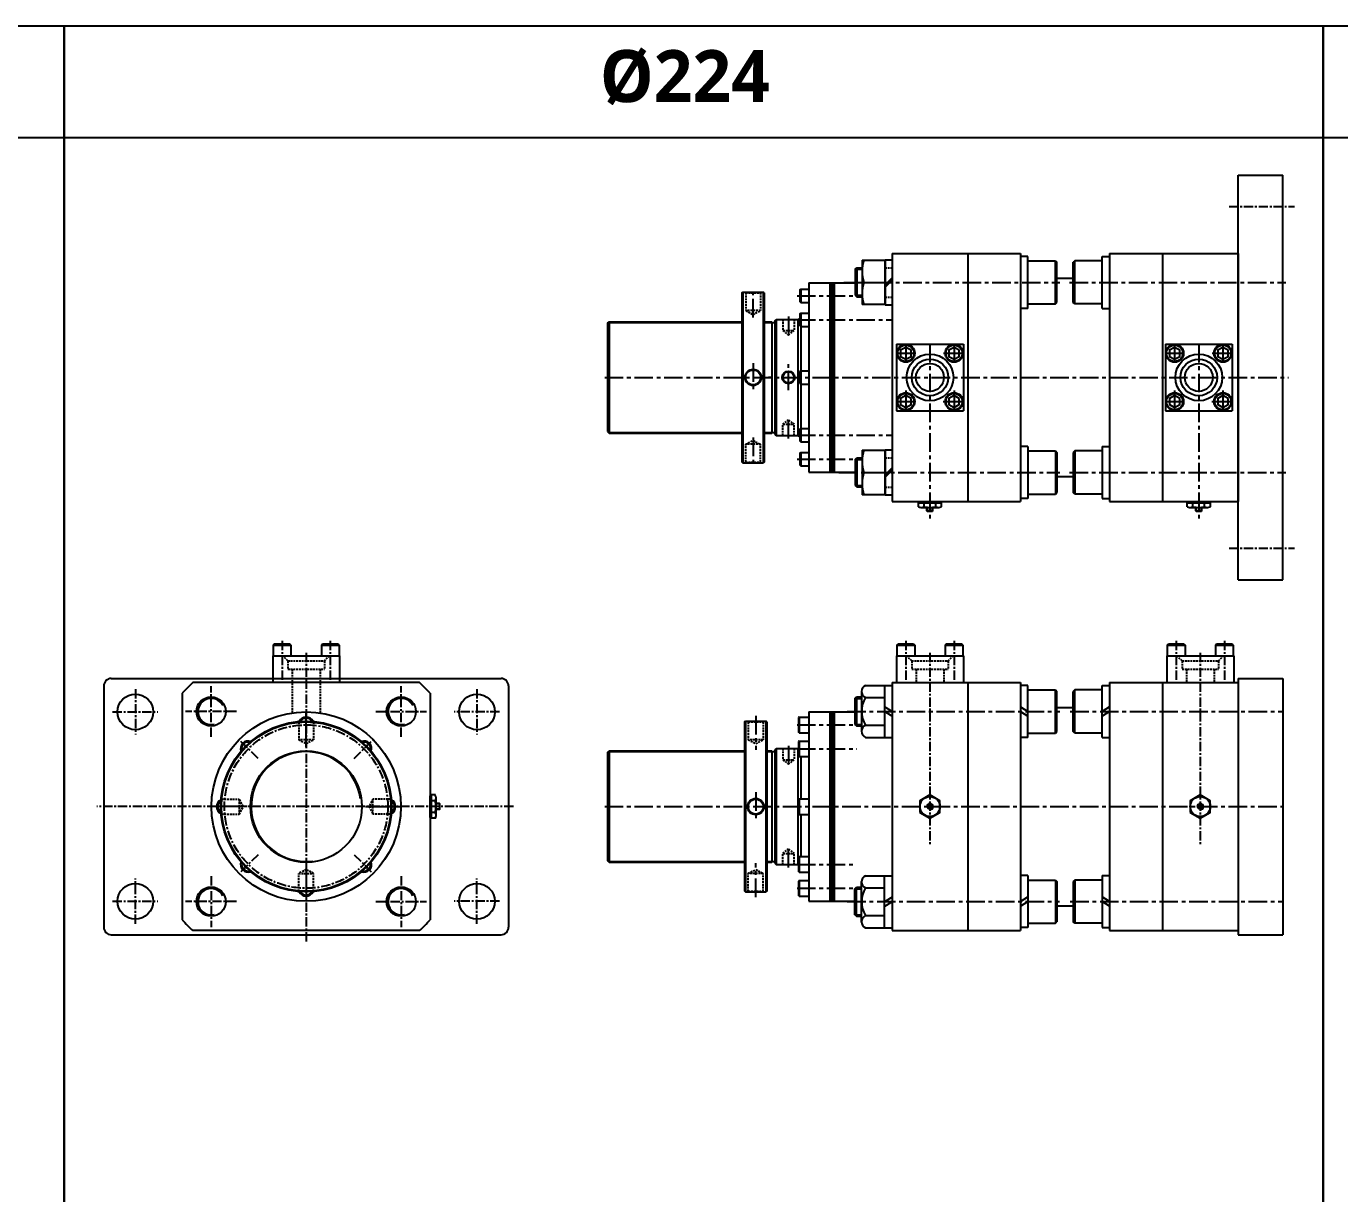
# Model space of a CAD drawing. Extents: x -819 to 9283, y 0 to 5329.
# Drawn here: x 5672 to 7441, y 1592 to 3164 of the extents above; entities that cross this region are included whole.
import ezdxf

# ---------------------------------------------------------------- set-up
doc = ezdxf.new("R2010")
doc.units = 0
doc.header["$LTSCALE"] = 10
doc.header["$MEASUREMENT"] = 0
for name, pattern in [('CENTER', [2, 1.25, -0.25, 0.25, -0.25]), ('CENTERX2', [4, 2.5, -0.5, 0.5, -0.5]), ('HIDDEN', [0.375, 0.25, -0.125]), ('HIDDENX2', [0.75, 0.5, -0.25])]:
    doc.linetypes.add(name, pattern=pattern)
doc.layers.get('0').update_dxf_attribs({"linetype": 'CONTINUOUS'})
for name, color, linetype in [('CEN', 1, 'CENTERX2'), ('DIM', 2, 'CONTINUOUS'), ('HID', 2, 'HIDDENX2'), ('HL', 2, 'HIDDEN'), ('ML', 7, 'CONTINUOUS')]:
    doc.layers.add(name, color=color, linetype=linetype)
doc.styles.add('문자', font='romans.shx')

msp = doc.modelspace()

# ---------------------------------------------------------------- linework, layer by layer
for p, q in [((9283.2, 3163.8), (0, 3163.8)), ((5723.4, 0), (5723.4, 3163.8)), ((5723.4, 3163.8), (5723.4, 0)), ((7418.8, 0), (7418.8, 3163.8)), ((7418.8, 3163.8), (7418.8, 0)), ((9283.2, 3013.8), (0, 3013.8)), ((6797.6, 2849), (6797.6, 2789)), ((6797.6, 2849), (6828.6, 2849)), ((6828.6, 2788.5), (6828.6, 2849.4)), ((6828.6, 2849.4), (6838.1, 2849.4)), ((6828.6, 2849), (6828.6, 2789)), ((6838.1, 2849.4), (6838.1, 2788.5)), ((6800.3, 2819), (6828.6, 2819)), ((6828.6, 2815.8), (6838.1, 2825.3)), ((6828.6, 2812.6), (6838.1, 2822.1)), ((6828.6, 2789), (6797.6, 2789)), ((6838.1, 2788.5), (6828.6, 2788.5)), ((6797.6, 2593), (6797.6, 2533)), ((6797.6, 2593), (6828.6, 2593)), ((6828.6, 2532.5), (6828.6, 2593.4)), ((6828.6, 2593.4), (6838.1, 2593.4)), ((6828.6, 2593), (6828.6, 2533)), ((6838.1, 2593.4), (6838.1, 2532.5)), ((6828.6, 2559.8), (6838.1, 2569.3)), ((6828.6, 2556.6), (6838.1, 2566.1)), ((6800.3, 2563), (6828.6, 2563)), ((6828.6, 2533), (6797.6, 2533)), ((6838.1, 2532.5), (6828.6, 2532.5))]:
    msp.add_line(p, q)
at = {"color": 7, "linetype": 'Continuous'}
for p, q in [((6873.5, 2516.9), (6873.5, 2522)), ((6873.5, 2522), (6879.9, 2522)), ((6874.5, 2522), (6874.5, 2524)), ((6874.5, 2524), (6903.7, 2524)), ((6876.7, 2516), (6901.5, 2516)), ((6879.9, 2522), (6904.7, 2522)), ((6881.3, 2516.9), (6881.3, 2522)), ((6885.1, 2516.2), (6885.1, 2516.2)), ((6885.1, 2511.5), (6885.1, 2516)), ((6893.1, 2511.5), (6893.1, 2516)), ((6896.9, 2516.9), (6896.9, 2522)), ((6903.7, 2522), (6903.7, 2524)), ((6904.7, 2516.9), (6904.7, 2522)), ((7235.5, 2516.9), (7235.5, 2522)), ((7235.5, 2522), (7241.9, 2522)), ((7236.5, 2522), (7236.5, 2524)), ((7236.5, 2524), (7265.7, 2524)), ((7238.7, 2516), (7263.5, 2516)), ((7241.9, 2522), (7266.7, 2522)), ((7243.3, 2516.9), (7243.3, 2522)), ((7247.1, 2516.2), (7247.1, 2516.2)), ((7247.1, 2511.5), (7247.1, 2516)), ((7255.1, 2511.5), (7255.1, 2516)), ((7258.9, 2516.9), (7258.9, 2522)), ((7265.7, 2522), (7265.7, 2524)), ((7266.7, 2516.9), (7266.7, 2522)), ((6885.1, 2511.5), (6885.6, 2511)), ((6893.1, 2511.5), (6885.1, 2511.5)), ((6885.6, 2511), (6892.6, 2511)), ((6893.1, 2511.5), (6892.6, 2511)), ((7247.1, 2511.5), (7247.6, 2511)), ((7255.1, 2511.5), (7247.1, 2511.5)), ((7247.6, 2511), (7254.6, 2511)), ((7255.1, 2511.5), (7254.6, 2511)), ((6216.1, 2098.6), (6216.1, 2127.8)), ((6218.1, 2127.8), (6216.1, 2127.8)), ((6223.1, 2128.8), (6218.1, 2128.8)), ((6218.1, 2104), (6218.1, 2128.8)), ((6224.1, 2100.8), (6224.1, 2125.6)), ((6223.1, 2121), (6218.1, 2121)), ((6223.1, 2105.4), (6218.1, 2105.4)), ((6223.8, 2109.2), (6223.8, 2109.2)), ((6228.6, 2117.2), (6224.1, 2117.2)), ((6228.6, 2109.2), (6224.1, 2109.2)), ((6228.6, 2117.2), (6229.1, 2116.7)), ((6228.6, 2117.2), (6228.6, 2109.2)), ((6228.6, 2109.2), (6229.1, 2109.7)), ((6229.1, 2109.7), (6229.1, 2116.7)), ((6218.1, 2098.6), (6216.1, 2098.6)), ((6218.1, 2097.6), (6218.1, 2104)), ((6223.1, 2097.6), (6218.1, 2097.6))]:
    msp.add_line(p, q, dxfattribs=at)
for points in [[(6875.6, 2105.4), (6889.1, 2097.6), (6902.6, 2105.4), (6902.6, 2121), (6889.1, 2128.8), (6875.6, 2121)], [(7239.6, 2105.4), (7253.1, 2097.6), (7266.6, 2105.4), (7266.6, 2121), (7253.1, 2128.8), (7239.6, 2121)], [(6887.7, 2115.7), (6886.2, 2113.2), (6887.7, 2110.7), (6890.6, 2110.7), (6892, 2113.2), (6890.6, 2115.7)], [(7251.7, 2115.7), (7250.2, 2113.2), (7251.7, 2110.7), (7254.6, 2110.7), (7256, 2113.2), (7254.6, 2115.7)]]:
    msp.add_lwpolyline(points, close=True, dxfattribs=at)
for centre, radius in [((6889.1, 2113.2), 13.5), ((7253.1, 2113.2), 13.5), ((6889.1, 2113.2), 3.5), ((7253.1, 2113.2), 3.5)]:
    msp.add_circle(centre, radius, dxfattribs=at)
for centre in [(6840.9, 2834), (6840.9, 2804), (6840.9, 2578), (6840.9, 2548)]:
    msp.add_arc(centre, 43.3, 159.7297, 200.2703)
for centre, radius, start, end in [((6876.7, 2521.6), 5.62, 235.6158, 270), ((6877.4, 2524.2), 8.22, 241.7006, 298.2994), ((6889.1, 2547.3), 31.3, 255.6172, 270.0141), ((6889.1, 2547.3), 31.3, 269.9859, 284.3828), ((6900.8, 2524.2), 8.22, 241.7006, 298.2994), ((7238.7, 2521.6), 5.62, 235.6158, 270), ((7239.4, 2524.2), 8.22, 241.7006, 298.2994), ((7251.1, 2547.3), 31.3, 255.6172, 270.0141), ((7251.1, 2547.3), 31.3, 269.9859, 284.3828), ((7262.8, 2524.2), 8.22, 241.7006, 298.2994), ((6215.8, 2124.9), 8.22, 331.7006, 28.2994), ((6192.7, 2113.2), 31.3, 359.9859, 14.3828), ((6192.7, 2113.2), 31.3, 345.6172, 0.0141), ((6215.8, 2101.5), 8.22, 331.7006, 28.2994), ((6218.4, 2100.8), 5.62, 325.6158, 0)]:
    msp.add_arc(centre, radius, start, end, dxfattribs=at)
at = {"layer": 'CEN'}
for p, q in [((6773.1, 2819), (7064.1, 2819)), ((7077.1, 2819), (7368.1, 2819)), ((6651, 2771.8), (6651, 2810)), ((6710.1, 2801), (6788.6, 2801)), ((6698.6, 2773), (6698.6, 2745.4)), ((6710.1, 2768.7), (6838.1, 2768.7)), ((6856.6, 2736), (6856.6, 2708.5)), ((6889.1, 2736), (6889.1, 2496)), ((6921.6, 2736), (6921.6, 2708.5)), ((7218.6, 2736), (7218.6, 2708.5)), ((7251.1, 2736), (7251.1, 2496)), ((7283.6, 2736), (7283.6, 2708.5)), ((6651, 2710.3), (6651, 2671.3)), ((6698.6, 2673.8), (6698.6, 2708.9)), ((6844.1, 2723.5), (6871.2, 2723.5)), ((6907.2, 2723.5), (6934.1, 2723.5)), ((7206.1, 2723.5), (7233.2, 2723.5)), ((7269.2, 2723.5), (7296.1, 2723.5)), ((6451.1, 2691), (7372.1, 2691)), ((6675.3, 2691), (6671.6, 2691)), ((6675.3, 2691), (6671.6, 2691)), ((6856.6, 2673.5), (6856.6, 2646)), ((6921.6, 2673.3), (6921.6, 2646)), ((7218.6, 2673.5), (7218.6, 2646)), ((7283.6, 2673.3), (7283.6, 2646)), ((6844.1, 2658.5), (6871.7, 2658.5)), ((6906.7, 2658.5), (6934.1, 2658.5)), ((7206.1, 2658.5), (7233.7, 2658.5)), ((7268.7, 2658.5), (7296.1, 2658.5)), ((6698.6, 2609), (6698.6, 2636.6)), ((6651, 2610.1), (6651, 2572)), ((6710.1, 2613.2), (6838.1, 2613.2)), ((6710.1, 2581), (6788.6, 2581)), ((6766.5, 2563), (7064.1, 2563)), ((7077.1, 2563), (7368.1, 2563)), ((6654.5, 2235.2), (6654.5, 2189.4)), ((6777.8, 2241.2), (7064.1, 2241.2)), ((7078.1, 2241.2), (7362.9, 2241.2)), ((6710.1, 2223.2), (6788.6, 2223.2)), ((6698.6, 2195.2), (6698.6, 2167.6)), ((6710.1, 2191), (6790.7, 2191)), ((6654.5, 2132.6), (6654.5, 2093.6)), ((6451.1, 2113.2), (7364.1, 2113.2)), ((6698.6, 2031.2), (6698.6, 2058.8)), ((6654.5, 1991.3), (6654.5, 2037)), ((6710.1, 2035.4), (6786, 2035.4)), ((6710.1, 2003.2), (6788.6, 2003.2)), ((6777.8, 1985.2), (7063.4, 1985.2)), ((7078.1, 1985.2), (7362.9, 1985.2))]:
    msp.add_line(p, q, dxfattribs=at)
at = {"layer": 'DIM'}
for p, q in [((6788.6, 2836.7), (6797.6, 2836.7)), ((6788.6, 2801.7), (6797.6, 2801.7)), ((6456.1, 2765), (6636, 2765)), ((6457.1, 2765), (6636, 2765)), ((6666, 2765), (6676.1, 2765)), ((6456.1, 2617), (6636, 2617)), ((6457.1, 2617), (6636, 2617)), ((6666, 2617), (6676.1, 2617)), ((6788.6, 2580.7), (6797.6, 2580.7)), ((6788.6, 2545.7), (6797.6, 2545.7)), ((6788.1, 2258.9), (6797.1, 2258.9)), ((6788.1, 2223.9), (6797.1, 2223.9)), ((6456.1, 2187.2), (6639.5, 2187.2)), ((6669.5, 2187.2), (6676.1, 2187.2)), ((6456.1, 2039.2), (6639.5, 2039.2)), ((6669.5, 2039.2), (6676.1, 2039.2)), ((6788.1, 2002.5), (6797.1, 2002.5)), ((6788.1, 1967.5), (6797.1, 1967.5))]:
    msp.add_line(p, q, dxfattribs=at)
for centre, radius, start, end in [((5921.1, 2241.2), 17.7, 26.4209, 284.009), ((6177.1, 2241.2), 17.7, 26.4209, 284.009), ((6049.1, 2113.2), 74, 8.094, 276.8662), ((5921.1, 1985.2), 17.7, 26.4209, 284.009), ((6177.1, 1985.2), 17.7, 26.4209, 284.009)]:
    msp.add_arc(centre, radius, start, end, dxfattribs=at)
at = {"layer": 'HID'}
for p, q in [((6038.1, 2228.2), (6039.1, 2227.2)), ((6164.1, 2124.2), (6163.1, 2123.2)), ((6060.1, 1998.2), (6059.1, 1999.2))]:
    msp.add_line(p, q, dxfattribs=at)
at = {"layer": 'HL'}
for p, q in [((6828.6, 2838.7), (6838.1, 2838.7)), ((6828.6, 2799.2), (6838.1, 2799.2)), ((6828.6, 2582.7), (6838.1, 2582.7)), ((6828.6, 2543.2), (6838.1, 2543.2))]:
    msp.add_line(p, q, dxfattribs=at)
at = {"layer": 'ML'}
for p, q in [((7304.1, 2418.5), (7304.1, 2963.5)), ((7304.1, 2963.5), (7364.1, 2963.5)), ((7364.1, 2418.5), (7364.1, 2963.5)), ((6838.1, 2858), (7011.1, 2858)), ((6838.1, 2858), (6838.1, 2524)), ((6940.1, 2858), (6940.1, 2524)), ((7011.1, 2858), (7011.1, 2524)), ((7021.1, 2854), (7011.1, 2854)), ((7021.1, 2784), (7021.1, 2854)), ((7021.1, 2848), (7058.1, 2848)), ((7058.1, 2790), (7058.1, 2848)), ((7058.1, 2848), (7060.1, 2846)), ((7084.1, 2848), (7082.1, 2846)), ((7121.1, 2848), (7084.1, 2848)), ((7084.1, 2790), (7084.1, 2848)), ((7121.1, 2784), (7121.1, 2854)), ((7121.1, 2854), (7131.1, 2854)), ((7131.1, 2858), (7131.1, 2524)), ((7131.1, 2858), (7304.1, 2858)), ((7202.1, 2858), (7202.1, 2524)), ((7304.1, 2858), (7304.1, 2524)), ((6788.6, 2836.7), (6790.6, 2838.7)), ((6788.6, 2836.7), (6788.6, 2801.7)), ((6790.6, 2838.7), (6790.6, 2799.7)), ((6790.6, 2838.7), (6797.6, 2838.7)), ((7060.1, 2792), (7060.1, 2846)), ((7082.1, 2792), (7082.1, 2846)), ((6726.1, 2818.5), (6788.1, 2818.5)), ((6726.1, 2818.5), (6726.1, 2563.5)), ((6754.1, 2818.5), (6754.1, 2563.5)), ((6756.1, 2818.5), (6756.1, 2563.5)), ((6758.1, 2818.5), (6758.1, 2563.5)), ((6760.1, 2818.5), (6760.1, 2563.5)), ((7060.1, 2824.5), (7082.1, 2824.5)), ((6636, 2805), (6637, 2806)), ((6636, 2805), (6636, 2577)), ((6637, 2806), (6637, 2576)), ((6637, 2806), (6665, 2806)), ((6665, 2576), (6665, 2806)), ((6666, 2805), (6665, 2806)), ((6666, 2805), (6666, 2577)), ((6714.1, 2809), (6715.1, 2810)), ((6714.1, 2809), (6714.1, 2793)), ((6715.1, 2810), (6726.1, 2810)), ((6715.1, 2810), (6715.1, 2792)), ((6788.6, 2801.7), (6790.6, 2799.7)), ((6790.6, 2799.7), (6797.6, 2799.7)), ((6636, 2780), (6636, 2577)), ((6666, 2780), (6666, 2602)), ((6714.1, 2793), (6715.1, 2792)), ((6714.1, 2776.7), (6715.1, 2777.7)), ((6715.1, 2792), (6726.1, 2792)), ((6715.1, 2777.7), (6726.1, 2777.7)), ((6715.1, 2777.7), (6715.1, 2759.7)), ((7021.1, 2784), (7011.1, 2784)), ((7021.1, 2790), (7058.1, 2790)), ((7058.1, 2790), (7060.1, 2792)), ((7084.1, 2790), (7082.1, 2792)), ((7121.1, 2790), (7084.1, 2790)), ((7121.1, 2784), (7131.1, 2784)), ((6455.1, 2764), (6457.1, 2766)), ((6455.1, 2764), (6455.1, 2618)), ((6457.1, 2766), (6636, 2766)), ((6457.1, 2766), (6636, 2766)), ((6457.1, 2766), (6457.1, 2616)), ((6666, 2766), (6676.1, 2766)), ((6676.1, 2766), (6676.1, 2616)), ((6676.1, 2765), (6680.1, 2765)), ((6680.1, 2767), (6682.1, 2769)), ((6680.1, 2767), (6680.1, 2615)), ((6682.1, 2769), (6682.1, 2613)), ((6682.1, 2769), (6711.1, 2769)), ((6711.1, 2769), (6714.1, 2770.5)), ((6711.1, 2769), (6711.1, 2613)), ((6714.1, 2776.7), (6714.1, 2760.7)), ((6714.1, 2760.7), (6715.1, 2759.7)), ((6715.1, 2771), (6715.1, 2611)), ((6715.1, 2759.7), (6726.1, 2759.7)), ((6844.1, 2736), (6844.1, 2646)), ((6844.1, 2736), (6934.1, 2736)), ((6934.1, 2736), (6934.1, 2646)), ((7206.1, 2736), (7206.1, 2646)), ((7206.1, 2736), (7296.1, 2736)), ((7296.1, 2736), (7296.1, 2646)), ((6714.1, 2699), (6715.1, 2700)), ((6714.1, 2699), (6714.1, 2683)), ((6715.1, 2700), (6715.1, 2682)), ((6715.1, 2700), (6726.1, 2700)), ((6714.1, 2683), (6715.1, 2682)), ((6715.1, 2682), (6726.1, 2682)), ((6844.1, 2646), (6934.1, 2646)), ((7206.1, 2646), (7296.1, 2646)), ((6455.1, 2618), (6457.1, 2616)), ((6714.1, 2621.2), (6715.1, 2622.2)), ((6714.1, 2621.2), (6714.1, 2605.2)), ((6715.1, 2622.2), (6726.1, 2622.2)), ((6715.1, 2622.2), (6715.1, 2604.2)), ((6457.1, 2616), (6636, 2616)), ((6457.1, 2616), (6636, 2616)), ((6666, 2616), (6676.1, 2616)), ((6676.1, 2617), (6680.1, 2617)), ((6680.1, 2615), (6682.1, 2613)), ((6682.1, 2613), (6711.1, 2613)), ((6711.1, 2613), (6714.1, 2611.5)), ((6714.1, 2605.2), (6715.1, 2604.2)), ((6715.1, 2604.2), (6726.1, 2604.2)), ((6714.1, 2589), (6715.1, 2590)), ((6714.1, 2589), (6714.1, 2573)), ((6715.1, 2590), (6715.1, 2572)), ((6715.1, 2590), (6726.1, 2590)), ((6788.6, 2580.7), (6790.6, 2582.7)), ((6790.6, 2582.7), (6790.6, 2543.7)), ((6790.6, 2582.7), (6797.6, 2582.7)), ((7021.1, 2598), (7011.1, 2598)), ((7021.1, 2598), (7021.1, 2528)), ((7021.1, 2592), (7058.1, 2592)), ((7058.1, 2592), (7058.1, 2534)), ((7058.1, 2592), (7060.1, 2590)), ((7060.1, 2590), (7060.1, 2536)), ((7084.1, 2592), (7082.1, 2590)), ((7082.1, 2590), (7082.1, 2536)), ((7121.1, 2592), (7084.1, 2592)), ((7084.1, 2592), (7084.1, 2534)), ((7121.1, 2598), (7121.1, 2528)), ((7121.1, 2598), (7131.1, 2598)), ((6636, 2577), (6637, 2576)), ((6637, 2576), (6665, 2576)), ((6637, 2576), (6665, 2576)), ((6666, 2577), (6665, 2576)), ((6714.1, 2573), (6715.1, 2572)), ((6715.1, 2572), (6726.1, 2572)), ((6788.6, 2580.7), (6788.6, 2545.7)), ((6726.1, 2563.5), (6788.1, 2563.5)), ((7060.1, 2557.5), (7082.1, 2557.5)), ((6788.6, 2545.7), (6790.6, 2543.7)), ((6790.6, 2543.7), (6797.6, 2543.7)), ((7021.1, 2534), (7058.1, 2534)), ((7058.1, 2534), (7060.1, 2536)), ((7084.1, 2534), (7082.1, 2536)), ((7121.1, 2534), (7084.1, 2534)), ((6838.1, 2524), (7011.1, 2524)), ((7021.1, 2528), (7011.1, 2528)), ((7121.1, 2528), (7131.1, 2528)), ((7131.1, 2524), (7304.1, 2524)), ((7304.1, 2418.5), (7364.1, 2418.5)), ((6004.6, 2330.7), (6006.1, 2332.2)), ((6004.6, 2330.7), (6028.6, 2330.7)), ((6004.6, 2330.7), (6004.6, 2316.2)), ((6006.1, 2332.2), (6027.1, 2332.2)), ((6027.1, 2332.2), (6028.6, 2330.7)), ((6028.6, 2330.7), (6028.6, 2316.2)), ((6069.6, 2330.7), (6071.1, 2332.2)), ((6069.6, 2330.7), (6093.6, 2330.7)), ((6069.6, 2330.7), (6069.6, 2316.2)), ((6071.1, 2332.2), (6092.1, 2332.2)), ((6092.1, 2332.2), (6093.6, 2330.7)), ((6093.6, 2330.7), (6093.6, 2316.2)), ((6844.6, 2330.7), (6846.1, 2332.2)), ((6844.6, 2330.7), (6844.6, 2316.2)), ((6844.6, 2330.7), (6868.6, 2330.7)), ((6846.1, 2332.2), (6867.1, 2332.2)), ((6867.1, 2332.2), (6868.6, 2330.7)), ((6868.6, 2330.7), (6868.6, 2316.2)), ((6909.6, 2330.7), (6911.1, 2332.2)), ((6909.6, 2330.7), (6909.6, 2316.2)), ((6909.6, 2330.7), (6933.6, 2330.7)), ((6911.1, 2332.2), (6932.1, 2332.2)), ((6932.1, 2332.2), (6933.6, 2330.7)), ((6933.6, 2330.7), (6933.6, 2316.2)), ((7208.6, 2330.7), (7210.1, 2332.2)), ((7208.6, 2330.7), (7232.6, 2330.7)), ((7208.6, 2330.7), (7208.6, 2316.2)), ((7210.1, 2332.2), (7231.1, 2332.2)), ((7231.1, 2332.2), (7232.6, 2330.7)), ((7232.6, 2330.7), (7232.6, 2316.2)), ((7273.6, 2330.7), (7275.1, 2332.2)), ((7273.6, 2330.7), (7297.6, 2330.7)), ((7273.6, 2330.7), (7273.6, 2316.2)), ((7275.1, 2332.2), (7296.1, 2332.2)), ((7296.1, 2332.2), (7297.6, 2330.7)), ((7297.6, 2330.7), (7297.6, 2316.2)), ((6004.1, 2316.2), (6094.1, 2316.2)), ((6004.1, 2316.2), (6004.1, 2285.7)), ((6094.1, 2316.2), (6094.1, 2285.7)), ((6844.1, 2316.2), (6934.1, 2316.2)), ((6844.1, 2316.2), (6844.1, 2280.2)), ((6934.1, 2316.2), (6934.1, 2280.2)), ((7208.1, 2316.2), (7298.1, 2316.2)), ((7208.1, 2316.2), (7208.1, 2280.2)), ((7298.1, 2316.2), (7298.1, 2280.2)), ((5786.6, 2285.7), (6311.6, 2285.7)), ((6004.1, 2285.7), (6004.1, 2280.2)), ((6094.1, 2285.7), (6094.1, 2280.2)), ((7304.1, 2285.7), (7304.1, 1940.7)), ((7304.1, 2285.7), (7364.1, 2285.7)), ((7364.1, 2285.7), (7364.1, 1940.7)), ((5776.6, 2275.7), (5776.6, 1950.7)), ((5882.1, 2265.8), (5882.1, 1960.7)), ((6201.6, 2280.2), (5896.5, 2280.2)), ((6216.1, 2265.8), (6216.1, 1960.7)), ((6321.6, 2275.7), (6321.6, 1950.7)), ((6797.1, 2268.7), (6797.1, 2214.1)), ((6802.1, 2276.4), (6838.1, 2276.4)), ((6828.1, 2276.4), (6828.1, 2206.4)), ((6838.1, 2280.2), (7011.1, 2280.2)), ((6838.1, 2280.2), (6838.1, 1946.2)), ((6940.1, 2280.2), (6940.1, 1946.2)), ((7011.1, 2280.2), (7011.1, 1946.2)), ((7021.1, 2276.2), (7011.1, 2276.2)), ((7021.1, 2206.2), (7021.1, 2276.2)), ((7021.1, 2270.2), (7058.1, 2270.2)), ((7058.1, 2212.2), (7058.1, 2270.2)), ((7058.1, 2270.2), (7060.1, 2268.2)), ((7060.1, 2214.2), (7060.1, 2268.2)), ((7084.1, 2270.2), (7082.1, 2268.2)), ((7082.1, 2214.2), (7082.1, 2268.2)), ((7121.1, 2270.2), (7084.1, 2270.2)), ((7084.1, 2212.2), (7084.1, 2270.2)), ((7121.1, 2206.2), (7121.1, 2276.2)), ((7121.1, 2276.2), (7131.1, 2276.2)), ((7131.1, 2280.2), (7131.1, 1946.2)), ((7131.1, 2280.2), (7304.1, 2280.2)), ((7202.1, 2280.2), (7202.1, 1946.2)), ((7304.1, 2280.2), (7304.1, 1946.2)), ((6788.1, 2258.9), (6790.1, 2260.9)), ((6788.1, 2258.9), (6788.1, 2223.9)), ((6790.1, 2260.9), (6790.1, 2221.9)), ((6790.1, 2260.9), (6797.1, 2260.9)), ((6802.1, 2260), (6828.1, 2260)), ((7011.1, 2247.5), (7021.1, 2241.2)), ((7060.1, 2246.7), (7082.1, 2246.7)), ((7131.1, 2247.5), (7121.1, 2241.2)), ((6712.8, 2233.7), (6712.1, 2233)), ((6712.1, 2233), (6712.1, 2213.4)), ((6712.8, 2233.7), (6726.1, 2233.7)), ((6712.8, 2233.7), (6712.8, 2212.7)), ((6726.1, 2240.7), (6726.1, 1985.7)), ((6726.1, 2240.7), (6788.1, 2240.7)), ((6754.1, 2240.7), (6754.1, 1985.7)), ((6756.1, 2240.7), (6756.1, 1985.7)), ((6758.1, 2240.7), (6758.1, 1985.7)), ((6760.1, 2240.7), (6760.1, 1985.7)), ((7011.1, 2241.2), (7021.1, 2234.9)), ((7131.1, 2241.2), (7121.1, 2234.9)), ((6639.5, 2227.2), (6640.5, 2228.2)), ((6639.5, 2227.2), (6639.5, 1999.2)), ((6640.5, 2228.2), (6640.5, 1998.2)), ((6640.5, 2228.2), (6668.5, 2228.2)), ((6668.5, 1998.2), (6668.5, 2228.2)), ((6669.5, 2227.2), (6668.5, 2228.2)), ((6669.5, 2227.2), (6669.5, 1999.2)), ((6712.8, 2212.7), (6712.1, 2213.4)), ((6712.8, 2212.7), (6726.1, 2212.7)), ((6788.1, 2223.9), (6790.1, 2221.9)), ((6790.1, 2221.9), (6797.1, 2221.9)), ((6802.1, 2222.8), (6828.1, 2222.8)), ((7021.1, 2212.2), (7058.1, 2212.2)), ((7058.1, 2212.2), (7060.1, 2214.2)), ((7084.1, 2212.2), (7082.1, 2214.2)), ((7121.1, 2212.2), (7084.1, 2212.2)), ((6639.5, 2202.2), (6639.5, 1999.2)), ((6712.8, 2201.5), (6712.1, 2200.8)), ((6712.1, 2200.8), (6712.1, 2181.2)), ((6712.8, 2201.5), (6726.1, 2201.5)), ((6712.8, 2201.5), (6712.8, 2180.5)), ((6802.1, 2206.4), (6838.1, 2206.4)), ((7021.1, 2206.2), (7011.1, 2206.2)), ((7121.1, 2206.2), (7131.1, 2206.2)), ((6455.1, 2186.2), (6457.1, 2188.2)), ((6455.1, 2186.2), (6455.1, 2040.2)), ((6457.1, 2188.2), (6639.5, 2188.2)), ((6457.1, 2188.2), (6457.1, 2038.2)), ((6669.5, 2188.2), (6676.1, 2188.2)), ((6676.1, 2188.2), (6676.1, 2038.2)), ((6676.1, 2187.2), (6680.1, 2187.2)), ((6680.1, 2189.2), (6682.1, 2191.2)), ((6680.1, 2189.2), (6680.1, 2037.2)), ((6682.1, 2191.2), (6711.1, 2191.2)), ((6682.1, 2191.2), (6682.1, 2035.2)), ((6711.1, 2191.2), (6712.1, 2191.7)), ((6711.1, 2191.2), (6711.1, 2035.2)), ((6712.8, 2180.5), (6712.1, 2181.2)), ((6712.8, 2180.5), (6726.1, 2180.5)), ((6715.1, 2180.5), (6715.1, 2123.7)), ((6712.8, 2123.7), (6712.1, 2123)), ((6712.1, 2123), (6712.1, 2103.4)), ((6712.8, 2123.7), (6726.1, 2123.7)), ((6712.8, 2123.7), (6712.8, 2102.7)), ((6712.8, 2102.7), (6712.1, 2103.4)), ((6712.8, 2102.7), (6726.1, 2102.7)), ((6715.1, 2102.7), (6715.1, 2045.9)), ((6455.1, 2040.2), (6457.1, 2038.2)), ((6457.1, 2038.2), (6639.5, 2038.2)), ((6669.5, 2038.2), (6676.1, 2038.2)), ((6676.1, 2039.2), (6680.1, 2039.2)), ((6680.1, 2037.2), (6682.1, 2035.2)), ((6682.1, 2035.2), (6711.1, 2035.2)), ((6711.1, 2035.2), (6712.1, 2034.7)), ((6712.8, 2045.9), (6712.1, 2045.2)), ((6712.1, 2045.2), (6712.1, 2025.6)), ((6712.8, 2045.9), (6726.1, 2045.9)), ((6712.8, 2045.9), (6712.8, 2024.9)), ((6712.8, 2024.9), (6712.1, 2025.6)), ((6712.8, 2024.9), (6726.1, 2024.9)), ((6802.1, 2020), (6838.1, 2020)), ((6828.1, 1950), (6828.1, 2020)), ((7021.1, 2020.2), (7011.1, 2020.2)), ((7021.1, 2020.2), (7021.1, 1950.2)), ((7121.1, 2020.2), (7121.1, 1950.2)), ((7121.1, 2020.2), (7131.1, 2020.2)), ((6639.5, 1999.2), (6640.5, 1998.2)), ((6669.5, 1999.2), (6668.5, 1998.2)), ((6712.8, 2013.7), (6712.1, 2013)), ((6712.1, 2013), (6712.1, 1993.4)), ((6712.8, 2013.7), (6726.1, 2013.7)), ((6712.8, 2013.7), (6712.8, 1992.7)), ((6788.1, 2002.5), (6790.1, 2004.5)), ((6788.1, 1967.5), (6788.1, 2002.5)), ((6790.1, 1965.5), (6790.1, 2004.5)), ((6790.1, 2004.5), (6797.1, 2004.5)), ((6797.1, 1957.7), (6797.1, 2012.3)), ((6802.1, 2003.6), (6828.1, 2003.6)), ((7021.1, 2014.2), (7058.1, 2014.2)), ((7058.1, 2014.2), (7058.1, 1956.2)), ((7058.1, 2014.2), (7060.1, 2012.2)), ((7060.1, 2012.2), (7060.1, 1958.2)), ((7084.1, 2014.2), (7082.1, 2012.2)), ((7082.1, 2012.2), (7082.1, 1958.2)), ((7121.1, 2014.2), (7084.1, 2014.2)), ((7084.1, 2014.2), (7084.1, 1956.2)), ((6640.5, 1998.2), (6668.5, 1998.2)), ((6640.5, 1998.2), (6668.5, 1998.2)), ((6712.8, 1992.7), (6712.1, 1993.4)), ((6712.8, 1992.7), (6726.1, 1992.7)), ((6726.1, 1985.7), (6788.1, 1985.7)), ((7011.1, 1985.2), (7021.1, 1991.5)), ((7011.1, 1978.9), (7021.1, 1985.2)), ((7131.1, 1985.2), (7121.1, 1991.5)), ((7131.1, 1978.9), (7121.1, 1985.2)), ((6788.1, 1967.5), (6790.1, 1965.5)), ((6790.1, 1965.5), (6797.1, 1965.5)), ((6802.1, 1966.4), (6828.1, 1966.4)), ((7060.1, 1979.7), (7082.1, 1979.7)), ((6201.6, 1946.2), (5896.5, 1946.2)), ((6802.1, 1950), (6838.1, 1950)), ((6838.1, 1946.2), (7011.1, 1946.2)), ((7021.1, 1950.2), (7011.1, 1950.2)), ((7021.1, 1956.2), (7058.1, 1956.2)), ((7058.1, 1956.2), (7060.1, 1958.2)), ((7084.1, 1956.2), (7082.1, 1958.2)), ((7121.1, 1956.2), (7084.1, 1956.2)), ((7121.1, 1950.2), (7131.1, 1950.2)), ((7131.1, 1946.2), (7304.1, 1946.2)), ((5786.6, 1940.7), (6311.6, 1940.7)), ((7304.1, 1940.7), (7364.1, 1940.7))]:
    msp.add_line(p, q, dxfattribs=at)
at = {"layer": 'ML', "color": 1, "linetype": 'CENTER'}
for p, q in [((7291.8, 2921), (7379.9, 2921)), ((7291.8, 2461), (7379.9, 2461)), ((6016.6, 2336.2), (6016.6, 2280.2)), ((6081.6, 2336.2), (6081.6, 2280.2)), ((6856.6, 2336.2), (6856.6, 2280.2)), ((6921.6, 2336.2), (6921.6, 2280.2)), ((7220.6, 2336.2), (7220.6, 2280.2)), ((7285.6, 2336.2), (7285.6, 2280.2)), ((6049.1, 2320.2), (6049.1, 2276.2)), ((6889.1, 2320.2), (6889.1, 2062.7)), ((7253.1, 2320.2), (7253.1, 2062.7)), ((6049.1, 2284.2), (6049.1, 1931.3)), ((5819.1, 2271.3), (5819.1, 2210.2)), ((5921.1, 2207), (5921.1, 2275.5)), ((6177.1, 2207), (6177.1, 2275.5)), ((6279.1, 2271.3), (6279.1, 2210.2)), ((5788.5, 2240.7), (5849.6, 2240.7)), ((5955.3, 2241.2), (5886.8, 2241.2)), ((6049.1, 2193.2), (6049.1, 2240.7)), ((6049.1, 2204.8), (6049.1, 2240.7)), ((6142.8, 2241.2), (6211.3, 2241.2)), ((6309.6, 2240.7), (6248.5, 2240.7)), ((5984.3, 2178), (5958.9, 2203.4)), ((6113.8, 2178), (6139.2, 2203.4)), ((6328.2, 2113.2), (5767.4, 2113.2)), ((5969.1, 2113.2), (5921.6, 2113.2)), ((5969.1, 2113.2), (5921.6, 2113.2)), ((5957.4, 2113.2), (5921.6, 2113.2)), ((6129.1, 2113.2), (6176.6, 2113.2)), ((6140.7, 2113.2), (6176.6, 2113.2)), ((5984.3, 2048.4), (5958.9, 2023.1)), ((6113.8, 2048.4), (6139.2, 2023.1)), ((5921.1, 2019.5), (5921.1, 1951)), ((6049.1, 2033.2), (6049.1, 1985.7)), ((6049.1, 2021.6), (6049.1, 1985.7)), ((6177.1, 2019.5), (6177.1, 1951)), ((5819.1, 1955.2), (5819.1, 2016.3)), ((6279.1, 1955.2), (6279.1, 2016.3)), ((5788.5, 1985.7), (5849.6, 1985.7)), ((5955.3, 1985.2), (5886.8, 1985.2)), ((6142.8, 1985.2), (6211.3, 1985.2)), ((6309.6, 1985.7), (6248.5, 1985.7))]:
    msp.add_line(p, q, dxfattribs=at)
at = {"layer": 'ML', "color": 2, "linetype": 'HIDDEN'}
for p, q in [((6640, 2806), (6641, 2805)), ((6640, 2806), (6641, 2805)), ((6641, 2805), (6661, 2805)), ((6641, 2805), (6641, 2781)), ((6662, 2806), (6661, 2805)), ((6661, 2805), (6661, 2781)), ((6641, 2781), (6651, 2775.8)), ((6661, 2781), (6641, 2781)), ((6651, 2775.8), (6661, 2781)), ((6691.1, 2769), (6691.1, 2754)), ((6706.1, 2769), (6706.1, 2754)), ((6691.1, 2754), (6706.1, 2754)), ((6691.1, 2754), (6698.6, 2748.1)), ((6698.6, 2748.1), (6706.1, 2754)), ((6691.1, 2628), (6698.6, 2633.8)), ((6691.1, 2628), (6706.1, 2628)), ((6691.1, 2613), (6691.1, 2628)), ((6698.6, 2633.8), (6706.1, 2628)), ((6706.1, 2613), (6706.1, 2628)), ((6641, 2601), (6651, 2606.1)), ((6641, 2577), (6641, 2601)), ((6661, 2601), (6641, 2601)), ((6651, 2606.1), (6661, 2601)), ((6661, 2577), (6661, 2601)), ((6640, 2576), (6641, 2577)), ((6640, 2576), (6641, 2577)), ((6641, 2577), (6661, 2577)), ((6662, 2576), (6661, 2577)), ((6024.5, 2309.3), (6017.6, 2316.2)), ((6024.5, 2309.3), (6073.6, 2309.3)), ((6024.5, 2309.3), (6024.5, 2298.2)), ((6073.6, 2309.3), (6080.6, 2316.2)), ((6073.6, 2309.3), (6073.6, 2298.2)), ((6864.6, 2309.3), (6857.6, 2316.2)), ((6864.6, 2309.3), (6864.6, 2298.2)), ((6864.6, 2309.3), (6913.7, 2309.3)), ((6913.7, 2309.3), (6920.6, 2316.2)), ((6913.7, 2309.3), (6913.7, 2298.2)), ((7228.6, 2309.3), (7221.6, 2316.2)), ((7228.6, 2309.3), (7277.7, 2309.3)), ((7228.6, 2309.3), (7228.6, 2298.2)), ((7277.7, 2309.3), (7284.6, 2316.2)), ((7277.7, 2309.3), (7277.7, 2298.2)), ((6024.5, 2298.2), (6073.6, 2298.2)), ((6030.3, 2298.2), (6030.3, 2239.3)), ((6067.8, 2298.2), (6067.8, 2239.3)), ((6864.6, 2298.2), (6913.7, 2298.2)), ((6870.4, 2298.2), (6870.4, 2280.2)), ((6907.9, 2298.2), (6907.9, 2280.2)), ((7228.6, 2298.2), (7277.7, 2298.2)), ((7234.4, 2298.2), (7234.4, 2280.2)), ((7271.9, 2298.2), (7271.9, 2280.2)), ((6038.1, 2228.2), (6039.1, 2227.2)), ((6039.1, 2227.2), (6059.1, 2227.2)), ((6039.1, 2227.2), (6039.1, 2203.2)), ((6060.1, 2228.2), (6059.1, 2227.2)), ((6059.1, 2227.2), (6059.1, 2203.2)), ((6643.5, 2228.2), (6644.5, 2227.2)), ((6643.5, 2228.2), (6644.5, 2227.2)), ((6644.5, 2227.2), (6664.5, 2227.2)), ((6644.5, 2227.2), (6644.5, 2203.2)), ((6665.5, 2228.2), (6664.5, 2227.2)), ((6664.5, 2227.2), (6664.5, 2203.2)), ((6039.1, 2203.2), (6049.1, 2198.1)), ((6059.1, 2203.2), (6039.1, 2203.2)), ((6049.1, 2198.1), (6059.1, 2203.2)), ((6644.5, 2203.2), (6654.5, 2198.1)), ((6664.5, 2203.2), (6644.5, 2203.2)), ((6654.5, 2198.1), (6664.5, 2203.2)), ((6691.1, 2191.2), (6691.1, 2176.2)), ((6691.1, 2176.2), (6698.6, 2170.4)), ((6691.1, 2176.2), (6706.1, 2176.2)), ((6698.6, 2170.4), (6706.1, 2176.2)), ((6706.1, 2191.2), (6706.1, 2176.2)), ((5934.1, 2124.2), (5935.1, 2123.2)), ((5935.1, 2103.2), (5935.1, 2123.2)), ((5935.1, 2123.2), (5959.1, 2123.2)), ((5964.2, 2113.2), (5959.1, 2123.2)), ((5959.1, 2123.2), (5959.1, 2103.2)), ((6139.1, 2123.2), (6133.9, 2113.2)), ((6163.1, 2123.2), (6139.1, 2123.2)), ((6139.1, 2103.2), (6139.1, 2123.2)), ((6164.1, 2124.2), (6163.1, 2123.2)), ((6163.1, 2123.2), (6163.1, 2103.2)), ((5959.1, 2103.2), (5964.2, 2113.2)), ((6133.9, 2113.2), (6139.1, 2103.2)), ((5934.1, 2102.2), (5935.1, 2103.2)), ((5934.1, 2102.2), (5935.1, 2103.2)), ((5935.1, 2103.2), (5959.1, 2103.2)), ((6163.1, 2103.2), (6139.1, 2103.2)), ((6164.1, 2102.2), (6163.1, 2103.2)), ((6691.1, 2050.2), (6698.6, 2056.1)), ((6698.6, 2056.1), (6706.1, 2050.2)), ((6691.1, 2035.2), (6691.1, 2050.2)), ((6691.1, 2050.2), (6706.1, 2050.2)), ((6706.1, 2035.2), (6706.1, 2050.2)), ((6049.1, 2028.4), (6039.1, 2023.2)), ((6039.1, 1999.2), (6039.1, 2023.2)), ((6039.1, 2023.2), (6059.1, 2023.2)), ((6059.1, 2023.2), (6049.1, 2028.4)), ((6059.1, 1999.2), (6059.1, 2023.2)), ((6644.5, 2023.2), (6654.5, 2028.4)), ((6644.5, 1999.2), (6644.5, 2023.2)), ((6664.5, 2023.2), (6644.5, 2023.2)), ((6654.5, 2028.4), (6664.5, 2023.2)), ((6664.5, 1999.2), (6664.5, 2023.2)), ((6038.1, 1998.2), (6039.1, 1999.2)), ((6059.1, 1999.2), (6039.1, 1999.2)), ((6060.1, 1998.2), (6059.1, 1999.2)), ((6643.5, 1998.2), (6644.5, 1999.2)), ((6643.5, 1998.2), (6644.5, 1999.2)), ((6644.5, 1999.2), (6664.5, 1999.2)), ((6665.5, 1998.2), (6664.5, 1999.2))]:
    msp.add_line(p, q, dxfattribs=at)
at = {"layer": 'ML', "color": 2}
for p, q in [((6885.6, 2516.2), (6885.6, 2516.2)), ((6885.6, 2511), (6885.6, 2516)), ((6892.6, 2511), (6892.6, 2516)), ((7247.6, 2516.2), (7247.6, 2516.2)), ((7247.6, 2511), (7247.6, 2516)), ((7254.6, 2511), (7254.6, 2516)), ((6838.1, 2241.4), (6828.1, 2247.7)), ((6838.1, 2235.1), (6828.1, 2241.4)), ((6223.9, 2109.7), (6223.9, 2109.7)), ((6229.1, 2116.7), (6224.1, 2116.7)), ((6229.1, 2109.7), (6224.1, 2109.7)), ((6838.1, 1991.3), (6828.1, 1985)), ((6838.1, 1985), (6828.1, 1978.7))]:
    msp.add_line(p, q, dxfattribs=at)
at = {"layer": 'ML'}
for points in [[(6863.6, 2727.5), (6856.6, 2731.5), (6849.6, 2727.5), (6849.6, 2719.4), (6856.6, 2715.4), (6863.6, 2719.4)], [(6928.6, 2727.5), (6921.6, 2731.5), (6914.6, 2727.5), (6914.6, 2719.4), (6921.6, 2715.4), (6928.6, 2719.4)], [(7225.6, 2727.5), (7218.6, 2731.5), (7211.6, 2727.5), (7211.6, 2719.4), (7218.6, 2715.4), (7225.6, 2719.4)], [(7290.6, 2727.5), (7283.6, 2731.5), (7276.6, 2727.5), (7276.6, 2719.4), (7283.6, 2715.4), (7290.6, 2719.4)], [(6863.6, 2662.5), (6856.6, 2666.5), (6849.6, 2662.5), (6849.6, 2654.4), (6856.6, 2650.4), (6863.6, 2654.4)], [(6928.6, 2662.5), (6921.6, 2666.5), (6914.6, 2662.5), (6914.6, 2654.4), (6921.6, 2650.4), (6928.6, 2654.4)], [(7225.6, 2662.5), (7218.6, 2666.5), (7211.6, 2662.5), (7211.6, 2654.4), (7218.6, 2650.4), (7225.6, 2654.4)], [(7290.6, 2662.5), (7283.6, 2666.5), (7276.6, 2662.5), (7276.6, 2654.4), (7283.6, 2650.4), (7290.6, 2654.4)]]:
    msp.add_lwpolyline(points, close=True, dxfattribs=at)
for points in [[(6050.5, 2228.2), (6049.1, 2229.1), (6047.6, 2228.2)], [(5968.8, 2195.6), (5967.1, 2195.1), (5966.7, 2193.5)], [(6131.4, 2193.5), (6131, 2195.1), (6129.3, 2195.6)], [(5934.1, 2114.7), (5933.2, 2113.2), (5934.1, 2111.8)], [(6164, 2111.8), (6164.9, 2113.2), (6164, 2114.7)], [(5966.7, 2032.9), (5967.1, 2031.3), (5968.8, 2030.9)], [(6129.3, 2030.9), (6131, 2031.3), (6131.4, 2032.9)], [(6047.6, 1998.2), (6049.1, 1997.4), (6050.5, 1998.2)]]:
    msp.add_lwpolyline(points, dxfattribs=at)
for centre, radius in [((6856.6, 2723.5), 12), ((6856.6, 2723.5), 11), ((6921.6, 2723.5), 12), ((6921.6, 2723.5), 11), ((7218.6, 2723.5), 12), ((7218.6, 2723.5), 11), ((7283.6, 2723.5), 12), ((7283.6, 2723.5), 11), ((6889.1, 2691), 31.5), ((6889.1, 2691), 24.6), ((6889.1, 2691), 18.8), ((7251.1, 2691), 31.5), ((7251.1, 2691), 24.6), ((7251.1, 2691), 18.8), ((6651, 2691), 11), ((6651, 2691), 10), ((6698.6, 2691), 8.5), ((6698.6, 2691), 7.5), ((6856.6, 2658.5), 12), ((6856.6, 2658.5), 11), ((6921.6, 2658.5), 12), ((6921.6, 2658.5), 11), ((7218.6, 2658.5), 12), ((7218.6, 2658.5), 11), ((7283.6, 2658.5), 12), ((7283.6, 2658.5), 11), ((5819.1, 2240.7), 24), ((6279.1, 2240.7), 24), ((5921.1, 2241.2), 19.7), ((6177.1, 2241.2), 19.7), ((6049.1, 2113.2), 127.5), ((6049.1, 2113.2), 115), ((6049.1, 2113.2), 114), ((6049.1, 2113.2), 75), ((6654.5, 2113.2), 11), ((6654.5, 2113.2), 10), ((5819.1, 1985.7), 24), ((5921.1, 1985.2), 19.7), ((6177.1, 1985.2), 19.7), ((6279.1, 1985.7), 24)]:
    msp.add_circle(centre, radius, dxfattribs=at)
at = {"layer": 'ML', "color": 1, "linetype": 'CENTER'}
msp.add_circle((6049.1, 2113.2), 110, dxfattribs=at)
at = {"layer": 'ML'}
for centre, radius, start, end in [((5786.6, 2275.7), 10, 90, 180), ((6311.6, 2275.7), 10, 0, 90), ((6049.1, 2113.2), 226.2, 132.4072, 137.5928), ((6049.1, 2113.2), 226.2, 42.4072, 47.5928), ((6806.3, 2268.2), 9.21, 117.0922, 242.9078), ((6834.3, 2241.4), 37.1, 149.9227, 210.0773), ((6049.1, 2223.2), 10.5, 26.0583, 153.9417), ((6049.1, 2223.2), 9.1, 31.3708, 148.6292), ((6806.3, 2214.6), 9.21, 117.0979, 242.9021), ((5971.3, 2191), 10.5, 71.0583, 198.9417), ((5971.3, 2191), 9.1, 76.3708, 193.6292), ((6126.8, 2191), 10.5, 341.0583, 108.9417), ((6126.8, 2191), 9.1, 346.3708, 103.6292), ((5939.1, 2113.2), 10.5, 116.0583, 243.9417), ((6159.1, 2113.2), 10.5, 296.0583, 63.9417), ((5939.1, 2113.2), 9.1, 121.3708, 238.6292), ((6159.1, 2113.2), 9.1, 301.3708, 58.6292), ((5971.3, 2035.4), 10.5, 161.0583, 288.9417), ((5971.3, 2035.4), 9.1, 166.3708, 283.6292), ((6126.8, 2035.4), 10.5, 251.0583, 18.9417), ((6126.8, 2035.4), 9.1, 256.3708, 13.6292), ((6806.3, 2011.8), 9.21, 117.0979, 242.9021), ((6049.1, 2003.2), 10.5, 206.0583, 333.9417), ((6834.3, 1985), 37.1, 149.9227, 210.0773), ((6049.1, 2003.2), 9.1, 211.3708, 328.6292), ((6806.3, 1958.2), 9.21, 117.0922, 242.9078), ((5786.6, 1950.7), 10, 180, 270), ((6049.1, 2113.2), 226.2, 222.4072, 227.5928), ((6049.1, 2113.2), 226.2, 312.4072, 317.5928), ((6311.6, 1950.7), 10, 270, 0)]:
    msp.add_arc(centre, radius, start, end, dxfattribs=at)
at = {"layer": 'ML', "color": 2}
for centre in [(6889.1, 2113.2), (7253.1, 2113.2)]:
    msp.add_arc(centre, 4, 270, 180, dxfattribs=at)

# ---------------------------------------------------------------- texts
at = {"insert": (6444.6, 3131.7), "char_height": 70, "attachment_point": 1, "style": '문자'}
msp.add_mtext_dynamic_manual_height_columns('{\\fMalgun Gothic|b1|i0|c129|p50;%%C224}', width=124.533, gutter_width=16, heights=[-75.6], dxfattribs=at)

doc.saveas('drawing.dxf')
